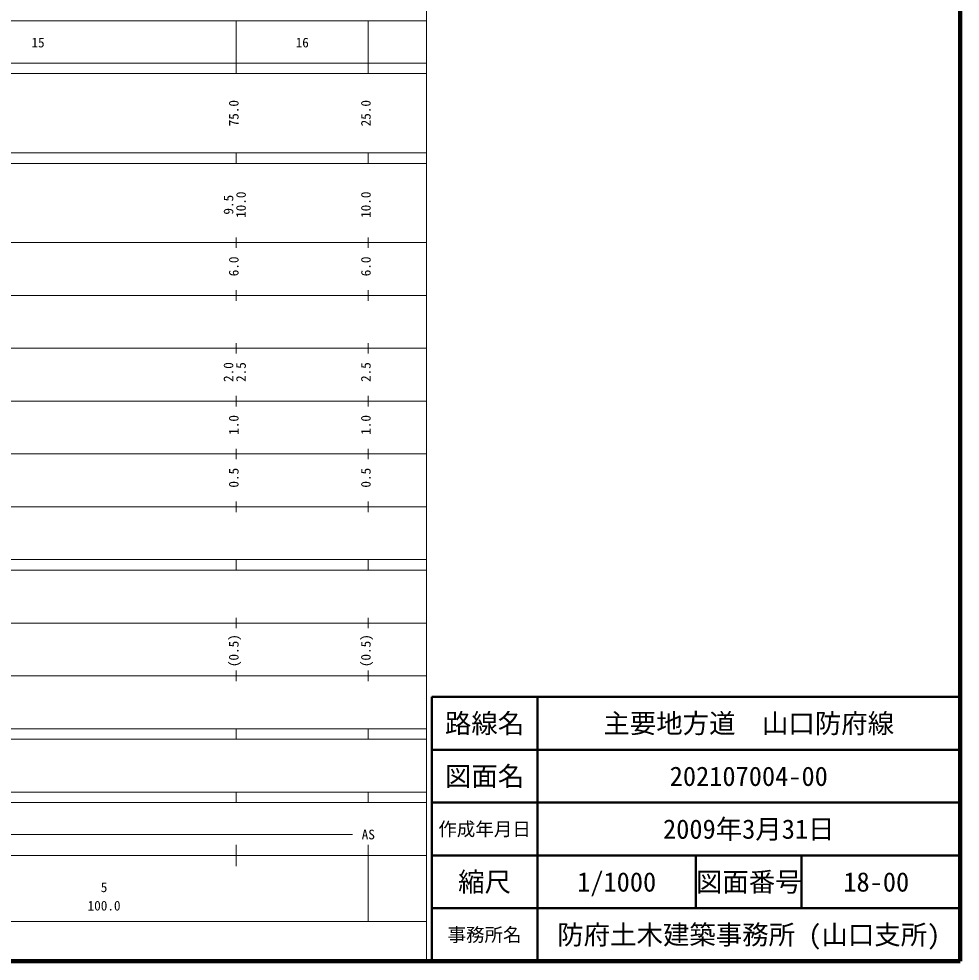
# Model space of a CAD drawing. Units: millimetres on the paper, enlarged 1000 times. Extents: x 40000 to 680000, y 20000 to 380000.
# Drawn here: x 501873 to 680000, y 20000 to 198357 of the extents above; entities that cross this region are included whole.
import ezdxf
from ezdxf.enums import TextEntityAlignment as Align

# ---------------------------------------------------------------- set-up
doc = ezdxf.new("R2010")
doc.units = ezdxf.units.MM
doc.header["$LTSCALE"] = 1000
for name, color, linetype, lineweight in [('M-TTL', 2, 'Continuous', 140), ('M-TTL-BAND', 7, 'Continuous', 13), ('M-TTL-FRAM', 2, 'Continuous', 50), ('M-TTL-LINE', 7, 'Continuous', 50)]:
    doc.layers.add(name, color=color, linetype=linetype, lineweight=lineweight)
doc.layers.add('M-TTL-TXT', color=7, linetype='Continuous')
doc.styles.add('ＭＳ ゴシック', font='')
doc.styles.get('ＭＳ ゴシック').set_extended_font_data('MS Gothic')

msp = doc.modelspace()

# ---------------------------------------------------------------- linework, layer by layer
at = {"layer": 'M-TTL'}
for p, q in [((680000, 20000), (680000, 380000)), ((40000, 20000), (680000, 20000))]:
    msp.add_line(p, q, dxfattribs=at)
at = {"layer": 'M-TTL-BAND'}
for p, q in [((579000, 20000), (579000, 370000)), ((68000, 198000), (579000, 198000)), ((543000, 188000), (543000, 198000)), ((568000, 188000), (568000, 198000)), ((40000, 190000), (579000, 190000)), ((40000, 188000), (579000, 188000)), ((40000, 173000), (579000, 173000)), ((543000, 171000), (543000, 173000)), ((568000, 171000), (568000, 173000)), ((40000, 171000), (579000, 171000)), ((543000, 155000), (543000, 157000)), ((568000, 155000), (568000, 157000)), ((40000, 156000), (579000, 156000)), ((543000, 145000), (543000, 147000)), ((568000, 145000), (568000, 147000)), ((46000, 146000), (579000, 146000)), ((52000, 136000), (579000, 136000)), ((543000, 135000), (543000, 137000)), ((568000, 135000), (568000, 137000)), ((543000, 125000), (543000, 127000)), ((568000, 125000), (568000, 127000)), ((46000, 126000), (579000, 126000)), ((52000, 116000), (579000, 116000)), ((543000, 115000), (543000, 117000)), ((568000, 115000), (568000, 117000)), ((46000, 106000), (579000, 106000)), ((543000, 105000), (543000, 107000)), ((568000, 105000), (568000, 107000)), ((40000, 96000), (579000, 96000)), ((543000, 94000), (543000, 96000)), ((568000, 94000), (568000, 96000)), ((40000, 94000), (579000, 94000)), ((49000, 84000), (579000, 84000)), ((543000, 83000), (543000, 85000)), ((568000, 83000), (568000, 85000)), ((543000, 73000), (543000, 75000)), ((568000, 73000), (568000, 75000)), ((40000, 74000), (579000, 74000)), ((40000, 64000), (579000, 64000)), ((543000, 62000), (543000, 64000)), ((568000, 62000), (568000, 64000)), ((40000, 62000), (579000, 62000)), ((40000, 52000), (579000, 52000)), ((543000, 50000), (543000, 52000)), ((568000, 50000), (568000, 52000)), ((40000, 50000), (579000, 50000)), ((71000, 44000), (565000, 44000)), ((543000, 38000), (543000, 42000)), ((568000, 27500), (568000, 42000)), ((40000, 40000), (579000, 40000)), ((68000, 27500), (579000, 27500))]:
    msp.add_line(p, q, dxfattribs=at)
at = {"layer": 'M-TTL-FRAM'}
for p, q in [((680000, 70000), (580000, 70000)), ((580000, 70000), (580000, 20000))]:
    msp.add_line(p, q, dxfattribs=at)
at = {"layer": 'M-TTL-LINE'}
for p, q in [((600000, 70000), (600000, 20000)), ((680000, 60000), (580000, 60000)), ((680000, 50000), (580000, 50000)), ((680000, 40000), (580000, 40000)), ((630000, 40000), (630000, 30000)), ((650000, 40000), (650000, 30000)), ((680000, 30000), (580000, 30000))]:
    msp.add_line(p, q, dxfattribs=at)

# ---------------------------------------------------------------- texts
at = {"layer": 'M-TTL-BAND', "style": 'ＭＳ ゴシック'}
for s, p in [('15', (505500, 192405)), ('16', (555500, 192405)), ('AS', (568000, 42500)), ('5', (518000, 32523)), ('100.0', (518000, 29033))]:
    msp.add_text(s, height=1833, dxfattribs=at).set_placement(p, align=Align.BOTTOM_CENTER)
for s, p in [('75.0', (544000, 180500)), ('25.0', (569000, 180500)), ('9.5', (543000, 163174)), ('10.0', (545370, 163174)), ('10.0', (569000, 163174)), ('6.0', (544000, 151500)), ('6.0', (569000, 151500)), ('2.0', (543000, 131500)), ('2.5', (545370, 131500)), ('2.5', (569000, 131500)), ('1.0', (544000, 121500)), ('1.0', (569000, 121500)), ('0.5', (544000, 111500)), ('0.5', (569000, 111500)), ('(0.5)', (544000, 78764)), ('(0.5)', (569000, 78764))]:
    msp.add_text(s, height=1833, rotation=90, dxfattribs=at).set_placement(p, align=Align.BOTTOM_CENTER)
at = {"layer": 'M-TTL-TXT', "style": 'ＭＳ ゴシック'}
for s, height, p in [('路線名', 3666, (590000, 65000)), ('路線名', 3666, (590000, 65000)), ('主要地方道\u3000山口防府線', 3666, (640000, 65000)), ('図面名', 3666, (590000, 55000)), ('図面名', 3666, (590000, 55000)), ('202107004-00', 3666, (640000, 55000)), ('作成年月日', 2566, (590000, 45000)), ('作成年月日', 2566, (590000, 45000)), ('2009年3月31日', 3666, (640000, 45000)), ('縮尺', 3666, (590000, 35000)), ('縮尺', 3666, (590000, 35000)), ('1/1000', 3666, (615000, 35000)), ('図面番号', 3666, (640000, 35000)), ('図面番号', 3666, (640000, 35000)), ('18-00', 3666, (664125, 35000)), ('防府土木建築事務所 (山口支所)', 3666, (640000, 25000)), ('事務所名', 2566, (590000, 25000)), ('事務所名', 2566, (590000, 25000))]:
    msp.add_text(s, height=height, dxfattribs=at).set_placement(p, align=Align.MIDDLE_CENTER)

doc.saveas('drawing.dxf')
